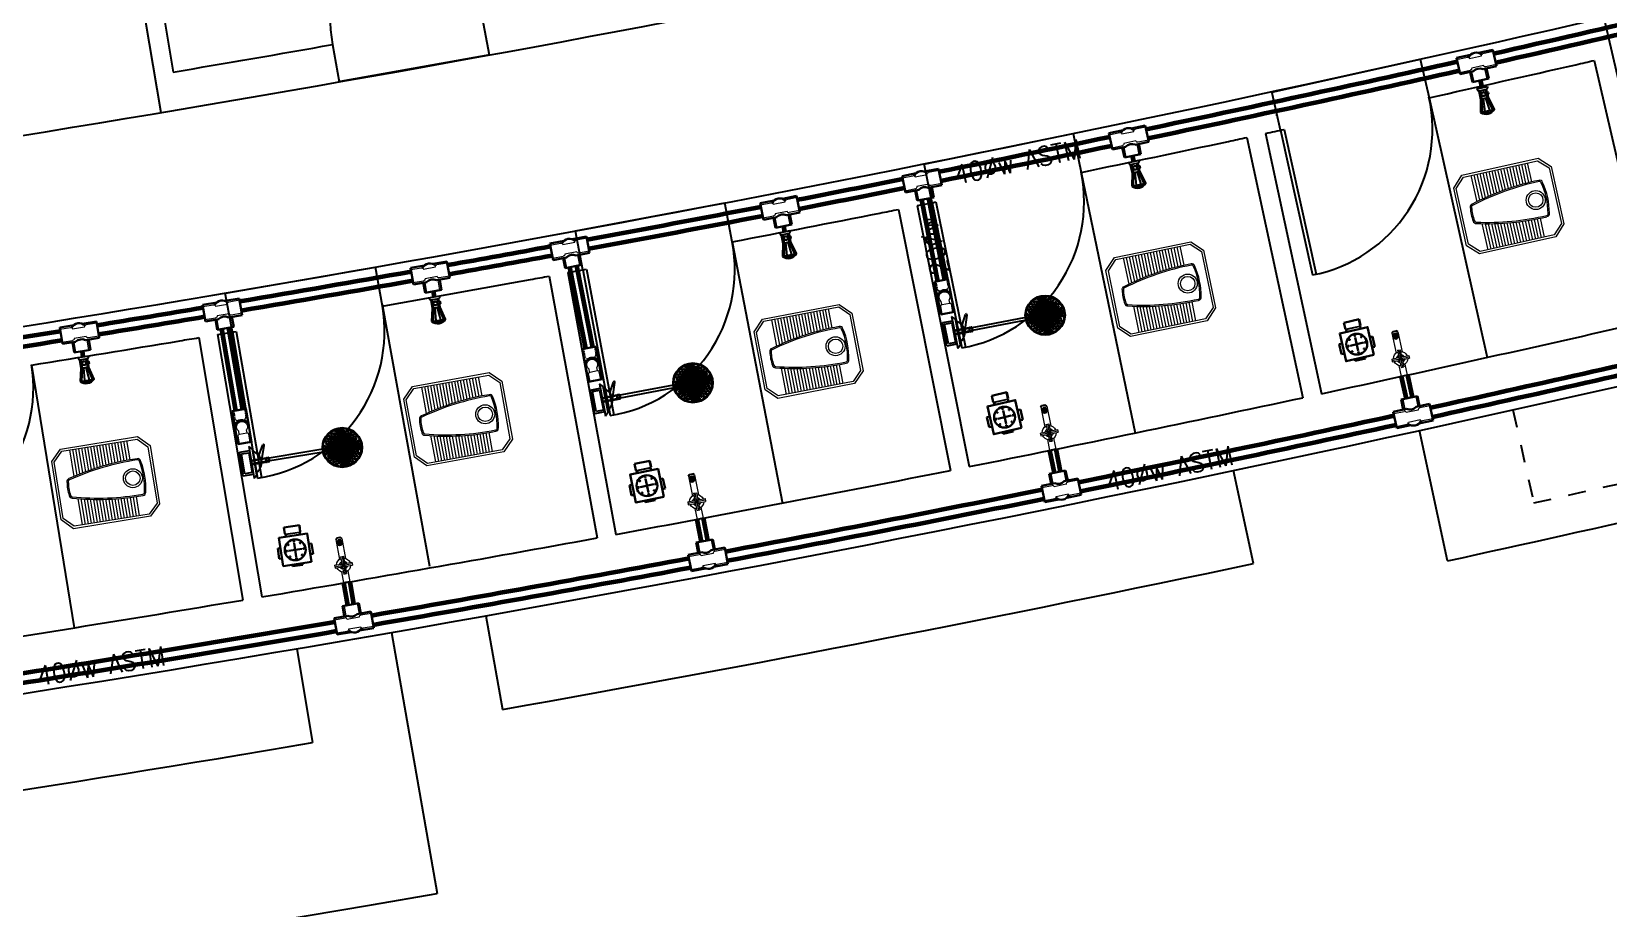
# Model space of a CAD drawing. Header units: metres. Extents: x 159409 to 239023, y 50504 to 95165.
# Drawn here: x 177814 to 178643, y 78140 to 78601 of the extents above; entities that cross this region are included whole.
import ezdxf

# ---------------------------------------------------------------- set-up
doc = ezdxf.new("R2010")
doc.units = ezdxf.units.M
doc.header["$MEASUREMENT"] = 0
for name, pattern in [('CONTINU', [0]), ('DASHED', [0.1875, 0.125, -0.0625]), ('HIDDEN', [0.125, 0.0625, -0.0625])]:
    doc.linetypes.add(name, pattern=pattern)
for name, color, linetype, lineweight in [('cad-block.com', 7, 'Continuous', 5), ('RJ- ANGLEValve', 1, 'Continuous', 25), ('RJ- D - TEXT', 7, 'Continuous', 20), ('RJ- DRA- FLOOR TRAP', 8, 'Continuous', 30), ('RJ- DRA-WASTE PIPE', 130, 'Continuous', 30), ('RJ- WS- COLD WATER', 152, 'Continuous', 30), ('WS SLD RSHR', 121, 'Continuous', 25)]:
    doc.layers.add(name, color=color, linetype=linetype, lineweight=lineweight)
doc.styles.add('RJ', font='romans.shx')

# ---------------------------------------------------------------- blocks, each defined once
blk = doc.blocks.new('A$C48064110')
at = {"lineweight": 5}
for p, q in [((0, 0.467), (0.057, 0.524)), ((0.012, 0.462), (0.062, 0.512)), ((0.057, 0.524), (0.367, 0.524)), ((0.062, 0.512), (0.362, 0.512)), ((0.362, 0.512), (0.412, 0.462)), ((0.367, 0.524), (0.424, 0.467)), ((0, 0.057), (0, 0.467)), ((0.012, 0.062), (0.012, 0.462)), ((0.412, 0.462), (0.412, 0.062)), ((0.424, 0.467), (0.424, 0.057)), ((0.114, 0.4081), (0.012, 0.4081)), ((0.1143, 0.3921), (0.012, 0.3921)), ((0.1148, 0.3761), (0.012, 0.3761)), ((0.1155, 0.3601), (0.012, 0.3601)), ((0.1163, 0.3441), (0.012, 0.3441)), ((0.3077, 0.3441), (0.412, 0.3441)), ((0.3085, 0.3601), (0.412, 0.3601)), ((0.3092, 0.3761), (0.412, 0.3761)), ((0.3097, 0.3921), (0.412, 0.3921)), ((0.31, 0.4081), (0.412, 0.4081)), ((0.1174, 0.3281), (0.012, 0.3281)), ((0.1186, 0.3121), (0.012, 0.3121)), ((0.1201, 0.2961), (0.012, 0.2961)), ((0.1217, 0.2801), (0.012, 0.2801)), ((0.1236, 0.2641), (0.012, 0.2641)), ((0.3004, 0.2641), (0.412, 0.2641)), ((0.3023, 0.2801), (0.412, 0.2801)), ((0.3039, 0.2961), (0.412, 0.2961)), ((0.3054, 0.3121), (0.412, 0.3121)), ((0.3066, 0.3281), (0.412, 0.3281)), ((0.1256, 0.2481), (0.012, 0.2481)), ((0.1278, 0.2321), (0.012, 0.2321)), ((0.1302, 0.2161), (0.012, 0.2161)), ((0.1329, 0.2001), (0.012, 0.2001)), ((0.1357, 0.1841), (0.012, 0.1841)), ((0.1387, 0.1681), (0.012, 0.1681)), ((0.2853, 0.1681), (0.412, 0.1681)), ((0.2883, 0.1841), (0.412, 0.1841)), ((0.2911, 0.2001), (0.412, 0.2001)), ((0.2938, 0.2161), (0.412, 0.2161)), ((0.2962, 0.2321), (0.412, 0.2321)), ((0.2984, 0.2481), (0.412, 0.2481)), ((0.1419, 0.1521), (0.012, 0.1521)), ((0.1454, 0.1361), (0.012, 0.1361)), ((0.149, 0.1201), (0.012, 0.1201)), ((0.1529, 0.1041), (0.012, 0.1041)), ((0.2711, 0.1041), (0.412, 0.1041)), ((0.275, 0.1201), (0.412, 0.1201)), ((0.2786, 0.1361), (0.412, 0.1361)), ((0.2821, 0.1521), (0.412, 0.1521)), ((0.057, 0), (0, 0.057)), ((0.062, 0.012), (0.012, 0.062)), ((0.367, 0), (0.057, 0)), ((0.362, 0.012), (0.062, 0.012)), ((0.412, 0.062), (0.362, 0.012)), ((0.424, 0.057), (0.367, 0))]:
    blk.add_line(p, q, dxfattribs=at)
for radius in [0.05, 0.038]:
    blk.add_circle((0.212, 0.407), radius, dxfattribs=at)
for centre, radius, start, end in [((1.4487, 0.4241), 1.3348, 179.09576, 195.15427), ((0.129, 0.447), 0.015, 90, 187.12502), ((1.4487, 0.4241), 1.3278, 179.07126, 195.17877), ((0.129, 0.447), 0.008, 85.29384, 190.10273), ((0.212, 0.0904), 0.3808, 77.40909, 102.59091), ((0.212, 0.0904), 0.3738, 77.27249, 102.72751), ((-1.0247, 0.4241), 1.3278, 344.82123, 0.92874), ((-1.0247, 0.4241), 1.3348, 344.84573, 0.90424), ((0.295, 0.447), 0.008, 349.89727, 94.70616), ((0.295, 0.447), 0.015, 352.87498, 90), ((0.1752, 0.077), 0.015, 187.12502, 270), ((0.1752, 0.077), 0.008, 184.14731, 273.21794), ((0.212, 0.3047), 0.2454, 261.38596, 278.61404), ((0.212, 0.3047), 0.2384, 261.24025, 278.75975), ((0.2488, 0.077), 0.008, 266.78206, 355.85269), ((0.2488, 0.077), 0.015, 270, 352.87498)]:
    blk.add_arc(centre, radius, start, end, dxfattribs=at)
blk = doc.blocks.new('Floor trap-3')
at = {"layer": 'RJ- DRA- FLOOR TRAP', "color": 8, "lineweight": 0}
for p, q in [((-3.75, 9.09), (-3.75, 12.5)), ((-3.75, 9.09), (3.75, 9.09)), ((-3.75, 9.09), (-3.41, 8.75)), ((-3.41, 8.75), (3.41, 8.75)), ((-3.41, 8.75), (-3.41, 7.5)), ((3.75, 9.09), (3.41, 8.75)), ((3.41, 8.75), (3.41, 7.5)), ((3.75, 9.09), (3.75, 12.5)), ((-7.5, 1.83), (-9, 1.83)), ((7.5, 1.83), (9, 1.83)), ((-7.5, -3.17), (-9, -3.17)), ((-2.5, -7.5), (-2.5, -8.32)), ((2.5, -7.5), (2.5, -8.32)), ((7.5, -3.17), (9, -3.17))]:
    blk.add_line(p, q, dxfattribs=at)
at = {"layer": 'RJ- DRA- FLOOR TRAP', "color": 11, "lineweight": 30}
for p, q in [((-3.64, 0), (3.64, 0)), ((0, 3.64), (0, -3.64))]:
    blk.add_line(p, q, dxfattribs=at)
at = {"layer": 'RJ- DRA- FLOOR TRAP', "color": 126, "lineweight": 30}
blk.add_lwpolyline([(7.5, -7.5), (7.5, 7.5), (-7.5, 7.5), (-7.5, -7.5)], close=True, dxfattribs=at)
blk.add_circle((0, 0), 5.5, dxfattribs=at)
at = {"layer": 'RJ- DRA- FLOOR TRAP', "lineweight": 30, "extrusion": (0, 0, -1)}
for centre, major_axis, start_param, end_param in [((-4.55, 0), (-0.165, 0.165), 3.141593, 9.424778), ((-3.22, 3.22), (0.165, 0.165), 4.712389, 10.995574), ((0, 4.55), (-0.165, 0.165), 3.141593, 9.424778), ((3.22, 3.22), (-0.165, 0.165), 3.141593, 9.424778), ((4.55, 0), (0.165, 0.165), 4.712389, 10.995574)]:
    blk.add_ellipse(centre, major_axis=major_axis, ratio=1, start_param=start_param, end_param=end_param, dxfattribs=at)
at = {"layer": 'RJ- DRA- FLOOR TRAP', "lineweight": 30}
for centre, major_axis, start_param, end_param in [((-3.22, -3.22), (0.165, -0.165), 4.712389, 10.995574), ((0, -4.55), (-0.165, -0.165), 3.141593, 9.424778), ((3.22, -3.22), (-0.165, -0.165), 3.141593, 9.424778)]:
    blk.add_ellipse(centre, major_axis=major_axis, ratio=1, start_param=start_param, end_param=end_param, dxfattribs=at)
at = {"layer": 'RJ- DRA-WASTE PIPE', "lineweight": 30}
for p, q in [((-4.09, 9.09), (-4.09, 12.5)), ((-4.09, 12.5), (4.09, 12.5)), ((-4.09, 9.09), (-3.75, 8.75)), ((-3.75, 8.75), (-3.75, 7.5)), ((4.09, 9.09), (3.75, 8.75)), ((3.75, 8.75), (3.75, 7.5)), ((4.09, 9.09), (4.09, 12.5)), ((-7.5, 2.05), (-9, 2.05)), ((-9, -3.4), (-9, 2.05)), ((7.5, 2.05), (9, 2.05)), ((9, -3.4), (9, 2.05)), ((-7.5, -3.4), (-9, -3.4)), ((-2.73, -7.5), (-2.73, -8.32)), ((2.73, -7.5), (2.73, -8.32)), ((7.5, -3.4), (9, -3.4)), ((-2.73, -8.32), (2.73, -8.32))]:
    blk.add_line(p, q, dxfattribs=at)
blk = doc.blocks.new('A$C12DB153C')
at = {"linetype": 'Continuous', "ltscale": 10}
for p, q in [((-2.78, 0.53), (-0.73, 0.53)), ((-2.78, -1.99), (-2.78, 0.53)), ((1.26, 2.08), (-1.26, 2.08)), ((-1.26, 2.08), (-1.26, 0.53)), ((0.73, 0.53), (2.8, 0.53)), ((1.26, 2.08), (1.26, 0.53)), ((2.8, -1.99), (2.8, 0.53)), ((-2.78, -1.99), (-0.62, -1.99)), ((0.62, -1.99), (2.8, -1.99))]:
    blk.add_line(p, q, dxfattribs=at)
at = {"color": 8, "linetype": 'Continuous', "lineweight": 0}
for p, q in [((-2.78, 0.26), (-1.19, 0.26)), ((-1, 2.08), (-1, 0.53)), ((0.93, 0), (-0.9, 0)), ((1, 2.08), (1, 0.53)), ((2.8, 0.26), (1.22, 0.26)), ((-2.78, -1.73), (-1.19, -1.73)), ((-0.9, -1.47), (0.93, -1.47)), ((2.8, -1.73), (1.22, -1.73))]:
    blk.add_line(p, q, dxfattribs=at)
for centre, start, end in [((-1.19, -0.03), 5.7392, 90), ((1.22, -0.03), 90, 174.2608), ((-1.19, -1.44), 270, 354.2608), ((1.22, -1.44), 185.7392, 270)]:
    blk.add_arc(centre, 0.293, start, end, dxfattribs=at)
at = {"linetype": 'Continuous', "ltscale": 10, "extrusion": (0, 0, -1)}
for centre, start_param, end_param in [((0, 1.55), 3.309118, 4.544863), ((0, -0.9), 2.9928, 4.847677)]:
    blk.add_ellipse(centre, major_axis=(-0.891, 0.891), ratio=1, start_param=start_param, end_param=end_param, dxfattribs=at)
blk = doc.blocks.new('A$C3F2B028C')
at = {"color": 34, "linetype": 'Continuous'}
for points in [[(0, -8), (0, 8)], [(8.1, 5.6), (3.9, 5.6), (3.9, -6.1), (16.2, -6.1), (16.2, 5.6), (11, 5.6)], [(8.1, 3.7), (3.9, 3.7)], [(8.1, 2.5), (8.1, 6.8), (11, 6.8), (11, 2.5)], [(34.5, 7.7), (16.2, 3.7), (11, 3.7)], [(34.5, 3.5), (16.2, 1.7)], [(34.5, -7.7), (16.2, -3.7), (3.9, -3.7)], [(34.5, -3.5), (16.2, -1.7)]]:
    blk.add_lwpolyline(points, dxfattribs=at)
for points in [[(3.9, 5.6, 0.303122), (0, 8)], [(34.5, -10.3, 0.446482), (34.5, 10.3)], [(34.5, -8, 0.372706), (34.5, 8)], [(34.5, -3.4, 0.176556), (34.5, 3.4)], [(0, -8, 0.170448), (3.9, -6.1)]]:
    blk.add_lwpolyline(points, format="xyb", dxfattribs=at)
blk.add_lwpolyline([(34.5, -10.3), (34.5, 10.3), (16.2, 5.7), (16.2, -6.1)], close=True, dxfattribs=at)
for radius in [3.07, 2.68]:
    blk.add_circle((9.5, -0.3), radius, dxfattribs=at)
blk = doc.blocks.new('11')
at = {"layer": 'cad-block.com', "color": 193, "linetype": 'CONTINU'}
for points in [[(2881.4, 12621.8, 0.299875), (2858.2, 12598.7)], [(2881.4, 12608.6, 0.21619), (2871.4, 12598.7)], [(2881.4, 12603.4, 0.138814), (2876.7, 12598.7)], [(2881.4, 12603, 0.131669), (2877, 12598.7)], [(2916.6, 12598.7, 0.299858), (2893.4, 12621.8)], [(2903.4, 12598.7, 0.216158), (2893.4, 12608.6)], [(2898.1, 12598.7, 0.13877), (2893.4, 12603.4)], [(2897.8, 12598.7, 0.131627), (2893.4, 12603)], [(2858.2, 12586.7, 0.299878), (2881.4, 12563.5)], [(2871.4, 12586.7, 0.216195), (2881.4, 12576.7)], [(2876.7, 12586.7, 0.138819), (2881.4, 12581.9)], [(2877, 12586.7, 0.131679), (2881.4, 12582.3)], [(2879.4, 12598.7, 0.414466), (2881.4, 12600.7)], [(2881.4, 12584.7, 0.414465), (2879.4, 12586.7)], [(2893.4, 12600.7, 0.41557), (2895.4, 12598.7)], [(2895.4, 12586.7, 0.414476), (2893.4, 12584.7)], [(2893.4, 12582.3, 0.131637), (2897.8, 12586.7)], [(2893.4, 12581.9, 0.138776), (2898.1, 12586.7)], [(2893.4, 12576.7, 0.216162), (2903.4, 12586.7)], [(2893.4, 12563.5, 0.299861), (2916.6, 12586.7)]]:
    blk.add_lwpolyline(points, format="xyb", dxfattribs=at)
for points in [[(2881.4, 12600.7), (2881.4, 12629.7)], [(2881.4, 12629.7), (2893.4, 12629.7)], [(2887.4, 12555.7), (2887.4, 12629.7)], [(2893.4, 12600.7), (2893.4, 12629.7)], [(2850.4, 12586.7), (2850.4, 12598.7)], [(2850.4, 12598.7), (2879.4, 12598.7)], [(2850.4, 12592.7), (2924.4, 12592.7)], [(2850.4, 12586.7), (2879.4, 12586.7)], [(2879.4, 12598.7), (2887.4, 12592.7)], [(2887.4, 12592.7), (2879.4, 12586.7)], [(2881.4, 12584.7), (2893.4, 12600.7)], [(2881.4, 12600.7), (2887.4, 12592.7)], [(2881.4, 12555.7), (2881.4, 12584.7)], [(2881.4, 12555.7), (2893.4, 12555.7)], [(2887.4, 12592.7), (2895.4, 12598.7)], [(2895.4, 12586.7), (2887.4, 12592.7)], [(2887.4, 12592.7), (2893.4, 12584.7)], [(2893.4, 12555.7), (2893.4, 12584.7)], [(2895.4, 12598.7), (2924.4, 12598.7)], [(2895.4, 12586.7), (2924.4, 12586.7)], [(2924.4, 12586.7), (2924.4, 12598.7)]]:
    blk.add_lwpolyline(points, dxfattribs=at)
blk = doc.blocks.new('A$C09B008CF')
at = {"ltscale": 10}
h = blk.add_hatch(dxfattribs=at)
h.set_pattern_fill('ANSI31', color=193)
h.set_pattern_definition([(45, (-199988.31619, -111860.95241), (-0.08838834765, 0.08838834765), [])])
edge = h.paths.add_edge_path()
edge.add_arc((9.3, 5.3), 1.57, 0, 360)
at = {"color": 193, "ltscale": 10}
for p, q in [((12.5, 47.9), (6, 47.9)), ((6, 1.5), (7.5, 0)), ((7.5, 0), (11, 0)), ((12.5, 1.5), (11, 0))]:
    blk.add_line(p, q, dxfattribs=at)
for radius in [2.74, 1.57]:
    blk.add_circle((9.3, 5.3), radius, dxfattribs=at)
at = {"layer": 'cad-block.com', "color": 193, "linetype": 'CONTINU'}
for points in [[(6, 36.1), (6, 47.9)], [(12.5, 36.1), (12.5, 47.9)], [(6, 1.5), (6, 22.8)], [(12.5, 1.5), (12.5, 22.8)]]:
    blk.add_lwpolyline(points, dxfattribs=at)
at = {"layer": 'cad-block.com', "color": 193, "linetype": 'CONTINU', "xscale": 0.25, "yscale": 0.25, "zscale": 0.25}
blk.add_blockref('11', (-712.6, -3118.7), dxfattribs=at)
blk = doc.blocks.new('A$C4421056C')
at = {"layer": 'WS SLD RSHR', "color": 3}
for p, q in [((9.31, 15.57), (7.46, 17.13)), ((7.46, 17.13), (8.89, 0)), ((12.4, 11.96), (14.82, 17.36)), ((13.46, 8.4), (15.58, 17.02)), ((10.45, 1.84), (9.31, 15.57)), ((10.45, 1.84), (8.89, 0))]:
    blk.add_line(p, q, dxfattribs=at)
at = {"layer": 'WS SLD RSHR', "color": 63}
for p, q in [((46.44, 11.76), (55.57, 22.55)), ((66.36, 13.42), (55.57, 22.55)), ((8.07, 9.77), (17.04, 10.51)), ((46.13, 12.49), (8.11, 9.31)), ((46.25, 10.99), (8.23, 7.82)), ((16.06, 9.22), (15.99, 10.16)), ((16.14, 8.29), (16.06, 9.22)), ((17.36, 10.28), (17.44, 9.34)), ((17.44, 9.34), (17.52, 8.4)), ((46.58, 10.08), (46.3, 13.44)), ((46.44, 11.76), (57.23, 2.63)), ((66.36, 13.42), (57.23, 2.63)), ((17.24, 8.11), (8.27, 7.37))]:
    blk.add_line(p, q, dxfattribs=at)
at = {"layer": 'WS SLD RSHR', "color": 8}
for p, q in [((2.28, 14.42), (7.65, 14.86)), ((3.33, 1.82), (2.28, 14.42)), ((3.36, 13.5), (7.16, 13.82)), ((4.24, 2.9), (3.36, 13.5)), ((7.16, 13.82), (8.05, 3.22)), ((7.65, 14.86), (8.7, 2.27)), ((8.7, 2.27), (3.33, 1.82)), ((8.05, 3.22), (4.24, 2.9))]:
    blk.add_line(p, q, dxfattribs=at)
at = {"layer": 'WS SLD RSHR', "color": 63}
for centre, radius in [((56.4, 12.59), 10.45), ((56.4, 12.59), 10), ((16.79, 9.28), 0.793), ((16.79, 9.28), 0.693)]:
    blk.add_circle(centre, radius, dxfattribs=at)
at = {"layer": 'WS SLD RSHR', "color": 117}
for centre in [(48.08, 16.4), (49.16, 17.67), (49.46, 16.4), (50.24, 18.95), (50.52, 17.66), (51.32, 20.22), (51.36, 16.26), (51.58, 18.91), (52.39, 18.12), (52.49, 16.95), (52.64, 20.16), (53.52, 18.8), (53.62, 17.63), (53.7, 21.41), (53.71, 16.46), (54.55, 20.65), (54.64, 19.49), (54.74, 18.32), (54.84, 17.15), (55.67, 21.33), (55.77, 20.16), (55.87, 18.99), (55.97, 17.82), (56.06, 16.66), (56.9, 20.85), (56.99, 19.68), (57.09, 18.51), (57.19, 17.34), (57.61, 21.74), (58.22, 19.19), (58.32, 18.02), (58.41, 16.85), (58.86, 20.68), (59.44, 18.71), (59.54, 17.54), (59.64, 16.37), (60.11, 19.62), (60.15, 20.96), (60.76, 17.05), (61.36, 18.56), (61.43, 19.88), (61.99, 16.57), (62.61, 17.5), (62.7, 18.8), (63.87, 16.44), (63.98, 17.72), (47.19, 11.8), (47.34, 13.9), (47.69, 9.8), (48.08, 13.05), (48.18, 11.88), (48.28, 10.71), (48.4, 15.15), (48.94, 8.74), (49.21, 13.73), (49.31, 12.56), (49.4, 11.39), (49.5, 10.22), (50.24, 15.59), (50.33, 14.42), (50.43, 13.25), (50.53, 12.08), (50.63, 10.91), (50.72, 9.74), (50.82, 8.57), (51.46, 15.09), (51.56, 13.93), (51.66, 12.76), (51.75, 11.59), (51.85, 10.42), (51.95, 9.25), (52.05, 8.08), (52.59, 15.78), (52.68, 14.61), (52.78, 13.44), (52.88, 12.28), (52.98, 11.11), (53.07, 9.94), (53.17, 8.77), (53.81, 15.29), (53.91, 14.12), (54.01, 12.95), (54.1, 11.78), (54.2, 10.61), (54.3, 9.45), (54.4, 8.28), (54.94, 15.98), (55.03, 14.81), (55.13, 13.64), (55.23, 12.47), (55.33, 11.3), (55.42, 10.13), (55.52, 8.96), (56.16, 15.49), (56.26, 14.32), (56.36, 13.15), (56.45, 11.98), (56.55, 10.81), (56.65, 9.64), (56.75, 8.47), (57.29, 16.17), (57.38, 15.01), (57.48, 13.84), (57.58, 12.67), (57.68, 11.5), (57.77, 10.33), (57.87, 9.16), (57.97, 7.99), (58.51, 15.68), (58.61, 14.51), (58.71, 13.34), (58.8, 12.18), (58.9, 11.01), (59, 9.84), (59.1, 8.67), (59.73, 15.2), (59.83, 14.03), (59.93, 12.86), (60.03, 11.69), (60.12, 10.53), (60.22, 9.36), (60.32, 8.19), (60.86, 15.88), (60.96, 14.71), (61.06, 13.54), (61.15, 12.37), (61.25, 11.2), (61.35, 10.03), (61.45, 8.86), (62.08, 15.4), (62.18, 14.23), (62.28, 13.06), (62.38, 11.89), (62.47, 10.72), (62.57, 9.55), (63.31, 14.91), (63.34, 8.78), (63.41, 13.74), (63.5, 12.57), (63.6, 11.4), (64.4, 10.03), (64.53, 14.42), (64.63, 13.26), (64.73, 12.09), (64.72, 8.78), (65.12, 15.38), (65.46, 11.28), (65.62, 13.34), (48.83, 7.46), (50.1, 6.38), (50.19, 7.68), (51.38, 5.3), (51.44, 6.62), (52.65, 4.22), (52.69, 5.56), (53.27, 7.6), (53.37, 6.43), (53.94, 4.5), (54.49, 7.11), (54.59, 5.94), (55.2, 3.44), (55.62, 7.8), (55.72, 6.63), (55.81, 5.46), (55.91, 4.29), (56.84, 7.3), (56.94, 6.13), (57.04, 4.97), (57.14, 3.8), (58.07, 6.82), (58.16, 5.65), (58.26, 4.48), (59.11, 3.77), (59.19, 7.5), (59.29, 6.33), (60.17, 5.02), (60.42, 7.02), (61.23, 6.27), (61.49, 4.96), (62.28, 7.52), (62.57, 6.23), (63.64, 7.51)]:
    blk.add_circle(centre, 0.334, dxfattribs=at)
at = {"layer": 'WS SLD RSHR', "color": 3}
for centre, radius, start, end in [((15.26, 17.1), 0.515, 80.55277, 149.66411), ((15.09, 17.17), 0.515, 343.6511, 59.54135), ((7.22, 8.49), 6.24, 300.1215, 69.41652)]:
    blk.add_arc(centre, radius, start, end, dxfattribs=at)
at = {"layer": 'WS SLD RSHR', "color": 63}
for centre, start, end in [((16.23, 10.2), 82.23177, 189.57181), ((17.11, 10.28), 359.96621, 107.30625), ((17.27, 8.36), 262.23177, 9.57181), ((16.39, 8.29), 179.96621, 287.30625)]:
    blk.add_arc(centre, 0.248, start, end, dxfattribs=at)
blk = doc.blocks.new('806-010DN')
at = {"color": 0, "linetype": 'Continuous'}
for p, q in [((51, 21.5), (0, 21.5)), ((51, 21.5), (51, -21.5)), ((51, -21.5), (0, -21.5))]:
    blk.add_line(p, q, dxfattribs=at)
at = {"color": 8, "linetype": 'Continuous', "lineweight": 5}
for p, q in [((21.5, 12.5), (11.5, 12.5)), ((21.5, 12), (21.5, -12)), ((51, 17), (26.5, 17)), ((21.5, -12.5), (11.5, -12.5)), ((51, -17), (26.5, -17))]:
    blk.add_line(p, q, dxfattribs=at)
at = {"color": 0, "linetype": 'Continuous'}
blk.add_arc((0, 0), 21.5, 90, 270, dxfattribs=at)
at = {"color": 8, "linetype": 'Continuous', "lineweight": 5}
for centre, radius, start, end in [((0, 0), 17, 47.3321, 312.6679), ((26.5, 12), 5, 90, 180), ((26.5, -12), 5, 180, 270)]:
    blk.add_arc(centre, radius, start, end, dxfattribs=at)

msp = doc.modelspace()

# ---------------------------------------------------------------- linework, layer by layer
at = {"color": 0, "ltscale": 10}
for p, q in [((177851.913, 78736.912, -4.392), (177882.011, 78558.305, -4.392)), ((177865.291, 78717.704, -4.392), (177888.555, 78579.65, -4.392)), ((178618.414, 78705.058, -4.392), (178676.771, 78451.578, -4.392)), ((178051.019, 78608.197, -4.392), (178054.604, 78588.648, -4.392)), ((177972.273, 78594.082, -4.392), (177975.872, 78574.459, -4.392)), ((178544.151, 78586.434, -4.392), (178548.742, 78566.121, -4.392)), ((178635.616, 78585.766, -4.392), (178667.026, 78449.334, -4.392)), ((178470.595, 78549.006, -4.392), (178466.08, 78569.33, -4.392)), ((178548.742, 78566.124, -4.392), (178579.277, 78429.478, -4.392)), ((178361.588, 78547.247, -4.392), (178365.877, 78526.877, -4.392)), ((178453.033, 78545.231, -4.392), (178482.415, 78408.348, -4.392)), ((178462.81, 78547.329, -4.392), (178492.193, 78410.447, -4.392)), ((178287.488, 78510.906, -4.392), (178283.318, 78531.311, -4.392)), ((178365.897, 78526.781, -4.392), (178394.198, 78389.655, -4.392)), ((178182.466, 78490.263, -4.392), (178178.619, 78510.8, -4.392)), ((178269.869, 78507.409, -4.392), (178297.217, 78370.105, -4.392)), ((178279.676, 78509.362, -4.392), (178307.025, 78372.058, -4.392)), ((178103.835, 78475.53, -4.392), (178099.999, 78496.003, -4.392)), ((178182.466, 78490.263, -4.392), (178208.813, 78352.747, -4.392)), ((177998.509, 78456.504, -4.392), (177994.965, 78477.038, -4.392)), ((178095.999, 78474.115, -4.392), (178105.791, 78475.95, -4.392)), ((178095.999, 78474.115, -4.392), (178121.308, 78336.421, -4.392)), ((178086.163, 78472.307, -4.392), (178111.472, 78334.613, -4.392)), ((177919.674, 78442.899, -4.392), (177915.841, 78463.357, -4.392)), ((177998.321, 78457.535, -4.392), (178023.371, 78319.778, -4.392)), ((177911.818, 78441.597, -4.392), (177921.645, 78443.24, -4.392)), ((177911.818, 78441.597, -4.392), (177935.082, 78303.542, -4.392)), ((177901.958, 78439.935, -4.392), (177925.221, 78301.88, -4.392)), ((177814.071, 78425.479, -4.392), (177836.547, 78287.278, -4.392)), ((178558.457, 78322.48, -4.392), (178543.787, 78391.049, -4.392)), ((178456.502, 78321.041, -4.392), (178446.019, 78370.041, -4.392)), ((178052.955, 78293.605, -4.392), (178061.698, 78244.306, -4.392)), ((178003.242, 78284.846, -4.392), (178027.23, 78147.572, -4.392)), ((177953.474, 78276.279, -4.392), (177961.862, 78226.941, -4.392))]:
    msp.add_line(p, q, dxfattribs=at)
at = {"color": 42, "ltscale": 8}
for p, q in [((178055.03, 78588.725, -4.392), (177976.283, 78574.619, -4.392)), ((178466.128, 78569.101, -4.392), (178544.224, 78586.45, -4.392)), ((178470.595, 78549.005, -4.392), (178472.547, 78549.439, -4.392)), ((178470.595, 78549.005, -4.392), (178487.505, 78472.887, -4.392)), ((178472.547, 78549.439, -4.392), (178489.463, 78473.296, -4.392)), ((178283.208, 78531.229, -4.392), (178361.588, 78547.247, -4.392)), ((178099.987, 78496.068, -4.392), (178178.619, 78510.8, -4.392)), ((178287.488, 78510.905, -4.392), (178289.447, 78511.306, -4.392)), ((178287.488, 78510.905, -4.392), (178303.101, 78434.51, -4.392)), ((178289.447, 78511.306, -4.392), (178305.066, 78434.886, -4.392)), ((177916.101, 78463.382, -4.392), (177994.936, 78476.987, -4.392)), ((178103.835, 78475.53, -4.392), (178105.8, 78475.899, -4.392)), ((178103.835, 78475.53, -4.392), (178118.194, 78398.89, -4.392)), ((178105.8, 78475.899, -4.392), (178120.164, 78399.233, -4.392)), ((177919.674, 78442.899, -4.392), (177921.645, 78443.24, -4.392)), ((177919.674, 78442.899, -4.392), (177932.934, 78366.061, -4.392)), ((177921.645, 78443.24, -4.392), (177934.909, 78366.376, -4.392))]:
    msp.add_line(p, q, dxfattribs=at)
at = {"color": 0, "linetype": 'HIDDEN', "ltscale": 150}
msp.add_line((178592.879, 78401.901, -4.392), (178603.784, 78352.993, -4.392), dxfattribs=at)
at = {"color": 0, "ltscale": 10}
for centre, radius, start, end in [((175812.524, 90864.003, -4.392), 12478.5, 274.4675875, 282.99453), ((175808.942, 90884.435, -4.392), 12598.5, 274.4758649, 282.9892729), ((175811.745, 90873.972, -4.392), 12468.5, 279.5881351, 279.9788476), ((175811.745, 90873.972, -4.392), 12608.5, 282.5373246, 282.8966055), ((175811.745, 90873.972, -4.392), 12608.5, 282.8966055, 282.9420667), ((175811.745, 90873.972, -4.392), 12608.5, 282.1376016, 282.1828781), ((175811.745, 90873.972, -4.392), 12608.5, 281.6874172, 282.0466983), ((175811.745, 90873.972, -4.392), 12608.5, 282.0466983, 282.0921594), ((175812.461, 90863.998, -4.392), 12768.5, 274.1093344, 284.7633598), ((175811.745, 90873.972, -4.392), 12608.5, 281.1967913, 281.2422522), ((175811.745, 90873.972, -4.392), 12608.5, 281.2876944, 281.3238819), ((175795.406, 90961.816, -4.392), 12697.85, 280.8353928, 281.1921463), ((175811.745, 90873.972, -4.392), 12608.5, 279.9876026, 280.3468841), ((175811.745, 90873.972, -4.392), 12608.5, 280.3468841, 280.392345), ((175811.745, 90873.972, -4.392), 12748.5, 282.1373521, 282.9423162), ((175799.569, 90952.292, -4.392), 12687.76, 279.1358163, 279.4928532), ((175811.745, 90873.972, -4.392), 12608.5, 279.4969769, 279.5424378), ((175811.823, 90873.972, -4.392), 12848.5, 282.343422, 284.5749974), ((175811.745, 90873.972, -4.392), 12748.5, 281.2874449, 282.092409), ((175811.745, 90873.972, -4.392), 12748.5, 280.4375377, 281.2425017), ((175811.745, 90873.972, -4.392), 12748.5, 279.5876305, 280.3925945), ((175811.823, 90873.972, -4.392), 12828.5, 280.1008293, 281.897209), ((175811.745, 90873.972, -4.392), 12748.5, 278.7377233, 279.5426873), ((175811.745, 90873.972, -4.392), 12828.5, 277.8533767, 279.6485813), ((175811.784, 90825.454, -4.392), 12870, 260.0864775, 279.9122874)]:
    msp.add_arc(centre, radius, start, end, dxfattribs=at)
at = {"color": 42, "ltscale": 8}
for centre, start, end in [((178049.092, 78607.847, -4.392), 98.686141, 190.155425), ((178472.547, 78549.439, -4.392), 281.055753, 12.525037), ((178289.447, 78511.306, -4.392), 280.08141, 11.550694), ((178105.8, 78475.899, -4.392), 279.142518, 10.611802), ((177921.645, 78443.24, -4.392), 278.321733, 9.791016), ((177737.022, 78413.335, -4.392), 277.611267, 9.08055)]:
    msp.add_arc(centre, 78, start, end, dxfattribs=at)
at = {"color": 0, "linetype": 'HIDDEN', "ltscale": 150}
msp.add_arc((175811.745, 90873.972, -4.392), 12828.5, 282.5706633, 284.3518467, dxfattribs=at)
at = {"layer": 'RJ- WS- COLD WATER', "lineweight": 60}
for p, q in [((178290.557, 78469.688, -4.392), (178282.122, 78512.495, -4.392)), ((178294.28, 78470.42, -4.392), (178285.844, 78513.228, -4.392)), ((178105.406, 78434.147, -4.392), (178096.971, 78476.954, -4.392)), ((178109.129, 78434.879, -4.392), (178100.693, 78477.687, -4.392)), ((177921.484, 78401.49, -4.392), (177914.081, 78444.487, -4.392)), ((177925.224, 78402.133, -4.392), (177917.82, 78445.131, -4.392)), ((178534.141, 78419.546, -4.392), (178536.657, 78407.889, -4.392)), ((178537.36, 78420.244, -4.392), (178539.875, 78408.587, -4.392)), ((178349.285, 78380.563, -4.392), (178351.687, 78368.882, -4.392)), ((178352.51, 78381.229, -4.392), (178354.912, 78369.549, -4.392)), ((178163.892, 78344.298, -4.392), (178166.17, 78332.592, -4.392)), ((178167.124, 78344.93, -4.392), (178169.402, 78333.225, -4.392)), ((177978.1, 78310.877, -4.392), (177980.174, 78299.133, -4.392)), ((177981.342, 78311.453, -4.392), (177983.416, 78299.71, -4.392))]:
    msp.add_line(p, q, dxfattribs=at)
at = {"layer": 'RJ- WS- COLD WATER', "linetype": 'Continuous', "lineweight": 30, "ltscale": 10}
for p, q in [((178295.831, 78470.725, -4.392), (178288.711, 78469.325, -4.392)), ((178288.711, 78469.325, -4.392), (178290.431, 78460.578, -4.392)), ((178295.831, 78470.725, -4.392), (178297.527, 78462.102, -4.392)), ((178110.68, 78435.184, -4.392), (178103.56, 78433.784, -4.392)), ((178103.56, 78433.784, -4.392), (178105.28, 78425.037, -4.392)), ((178110.68, 78435.184, -4.392), (178112.376, 78426.561, -4.392)), ((177926.781, 78402.4, -4.392), (177919.63, 78401.172, -4.392)), ((177919.63, 78401.172, -4.392), (177921.139, 78392.386, -4.392)), ((177926.781, 78402.4, -4.392), (177928.269, 78393.738, -4.392))]:
    msp.add_line(p, q, dxfattribs=at)
at = {"layer": 'RJ- WS- COLD WATER', "color": 8, "linetype": 'DASHED', "lineweight": 0, "ltscale": 5}
for p, q in [((178289.456, 78469.472, -4.392), (178290.254, 78465.415, -4.392)), ((178295.086, 78470.579, -4.392), (178295.884, 78466.522, -4.392)), ((178295.301, 78465.552, -4.392), (178295.495, 78464.566, -4.392)), ((178291.161, 78464.738, -4.392), (178291.352, 78463.768, -4.392)), ((178104.305, 78433.931, -4.392), (178105.103, 78429.874, -4.392)), ((178109.935, 78435.038, -4.392), (178110.733, 78430.981, -4.392)), ((178106.01, 78429.197, -4.392), (178106.201, 78428.227, -4.392)), ((178110.149, 78430.011, -4.392), (178110.343, 78429.025, -4.392)), ((177920.378, 78401.3, -4.392), (177921.078, 78397.226, -4.392)), ((177926.033, 78402.272, -4.392), (177926.733, 78398.197, -4.392)), ((177921.969, 78396.527, -4.392), (177922.136, 78395.552, -4.392)), ((177926.126, 78397.241, -4.392), (177926.297, 78396.251, -4.392))]:
    msp.add_line(p, q, dxfattribs=at)
at = {"layer": 'RJ- WS- COLD WATER', "lineweight": 60, "elevation": -4.392}
for points in [[(178576.732, 78571.468), (178575.844, 78575.321)], [(178393.567, 78532.641), (178392.94, 78535.604)], [(178210.09, 78495.674), (178209.497, 78498.595)], [(178025.859, 78461.374), (178025.335, 78464.308)], [(177841.263, 78429.917), (177840.781, 78432.859)]]:
    msp.add_lwpolyline(points, dxfattribs=at)
at = {"layer": 'RJ- WS- COLD WATER', "linetype": 'Continuous', "ltscale": 10, "elevation": -4.392}
for points in [[(178575.844, 78575.321), (178576.098, 78574.197)], [(178392.94, 78535.604), (178393.179, 78534.477)], [(178209.497, 78498.595), (178210.09, 78495.674)], [(178025.335, 78464.308), (178025.859, 78461.374)], [(177840.781, 78432.859), (177841.263, 78429.917)]]:
    msp.add_lwpolyline(points, dxfattribs=at)
at = {"layer": 'RJ- WS- COLD WATER', "lineweight": 60}
for centre, radius, start, end in [((175809.837, 90878.996, -4.392), 12598.5, 282.7146113, 283.5632016), ((175810.646, 90874.189, -4.392), 12598.5, 282.7158531, 283.5651498), ((175809.837, 90878.996, -4.392), 12598.5, 281.8641936, 282.6257828), ((175810.646, 90874.189, -4.392), 12598.5, 281.8651217, 282.6270246), ((176786.452, 90468.141, -4.392), 12028.5, 278.0367336, 278.0405918), ((176796.604, 90469.572, -4.392), 12028.5, 277.9909451, 277.991758), ((175809.837, 90878.996, -4.392), 12598.5, 281.3590501, 281.775365), ((175810.646, 90874.189, -4.392), 12598.5, 281.3596688, 281.7762931), ((175809.837, 90878.996, -4.392), 12598.5, 281.0135789, 281.2702213), ((175810.646, 90874.189, -4.392), 12598.5, 281.014322, 281.27084), ((175809.837, 90878.996, -4.392), 12598.5, 280.5016382, 280.9247471), ((175810.646, 90874.189, -4.392), 12598.5, 280.5022569, 280.9254902), ((175809.837, 90878.996, -4.392), 12598.5, 280.1629471, 280.4128034), ((175810.646, 90874.189, -4.392), 12598.5, 280.1631729, 280.4134221), ((175809.837, 90878.996, -4.392), 12598.5, 279.6582632, 280.0741187), ((175810.646, 90874.189, -4.392), 12598.5, 279.6583484, 280.0743445), ((175809.837, 90878.996, -4.392), 12598.5, 279.3123373, 279.5694345), ((175810.646, 90874.189, -4.392), 12598.5, 279.31224, 279.5695197), ((175809.837, 90878.996, -4.392), 12598.5, 278.8080065, 279.2235089), ((175810.646, 90874.189, -4.392), 12598.5, 278.8077677, 279.2234116), ((175811.664, 90874.656, -4.392), 12768.5, 282.3814642, 283.1238766), ((175812.053, 90869.674, -4.392), 12768.5, 282.3844734, 283.1272844), ((175811.664, 90874.656, -4.392), 12768.5, 281.5328701, 282.2938211), ((175812.053, 90869.674, -4.392), 12768.5, 281.5356632, 282.2968303), ((175811.664, 90874.656, -4.392), 12768.5, 280.6842733, 281.4452241), ((175812.053, 90869.674, -4.392), 12768.5, 280.6868311, 281.4480172), ((175811.664, 90874.656, -4.392), 12768.5, 279.835676, 280.5966257), ((175812.053, 90869.674, -4.392), 12768.5, 279.837845, 280.5991836), ((175811.664, 90874.656, -4.392), 12768.5, 278.9870735, 279.7480296), ((175812.053, 90869.674, -4.392), 12768.5, 278.9887837, 279.7501986)]:
    msp.add_arc(centre, radius, start, end, dxfattribs=at)
at = {"layer": 'RJ- WS- COLD WATER', "color": 8, "linetype": 'DASHED', "lineweight": 0, "ltscale": 0.5}
for centre, start, end in [((178291.082, 78465.578, -4.392), 191.126358, 275.387188), ((178295.056, 78466.359, -4.392), 286.865528, 11.126358), ((178105.931, 78430.037, -4.392), 191.126358, 275.387188), ((178109.905, 78430.818, -4.392), 286.865528, 11.126358), ((177921.91, 78397.369, -4.392), 189.747471, 274.008301), ((177925.901, 78398.054, -4.392), 285.486642, 9.747471)]:
    msp.add_arc(centre, 0.844, start, end, dxfattribs=at)

# ---------------------------------------------------------------- block references
at = {"color": 7}
for p, xscale, yscale, zscale, rotation in [((178560.507, 78524.1, -4.392), 99.99999999999996, 99.99999999999996, 99.99999999999996, 282.6050619287273), ((178377.732, 78480.9, -4.392), 99.99999999999997, 99.99999999999997, 99.99999999999997, 281.6700783775317), ((178192.814, 78448.569, -4.392), 99.99999999999991, 99.99999999999991, 99.99999999999991, 280.8541985919119), ((178008.742, 78413.181, -4.392), 99.99999999999993, 99.99999999999993, 99.99999999999993, 280.314683123249), ((177823.756, 78380.363, -4.392), 99.99999999999993, 99.99999999999993, 99.99999999999993, 279.2457617389375)]:
    msp.add_blockref('A$C48064110', p, dxfattribs=dict(at, xscale=xscale, yscale=yscale, zscale=zscale, rotation=rotation))
at = {"color": 6, "ltscale": 10}
for p, rotation in [((178292.165, 78433.278, -4.392), 6.008497447785135), ((178107.014, 78397.737, -4.392), 6.008497447785135), ((177922.216, 78365.052, -4.392), 4.629610883043759)]:
    msp.add_blockref('A$C4421056C', p, dxfattribs=dict(at, rotation=rotation))
at = {"color": 6, "ltscale": 10, "yscale": 0.4999999999999998, "zscale": 0.4999999999999999}
for p, xscale, rotation in [((178526.153, 78442.323, -4.392), -0.4999999999999993, 192.2367427390595), ((178341.519, 78403.417, -4.392), -0.4999999999999994, 191.6798729827322), ((178156.368, 78367.232, -4.392), -0.4999999999999994, 191.0744308294856), ((177970.977, 78333.939, -4.392), -0.4999999999999994, 190.075591073772)]:
    msp.add_blockref('A$C09B008CF', p, dxfattribs=dict(at, xscale=xscale, rotation=rotation))
at = {"layer": 'RJ- ANGLEValve', "linetype": 'Continuous', "ltscale": 0.02, "yscale": 0.3633749999623979, "zscale": 0.3633749999999993}
for p, xscale, rotation in [((178576.732, 78571.468, -4.392), 0.3633750001504086, 282.7595681061102), ((178393.584, 78532.644, -4.392), 0.3633750001504086, 281.9479374786042), ((178210.102, 78495.676, -4.392), 0.3633750001504087, 281.4696301334083), ((178025.871, 78461.376, -4.392), 0.3633750001504087, 280.1325581669584), ((177841.275, 78429.92, -4.392), 0.3633750001504088, 279.2976136263201)]:
    msp.add_blockref('A$C3F2B028C', p, dxfattribs=dict(at, xscale=xscale, rotation=rotation))
at = {"layer": 'RJ- DRA- FLOOR TRAP'}
for p, rotation in [((178510.762, 78436.483, -4.392), 12.84422437781796), ((178325.594, 78398.094, -4.392), 12.84422437781796), ((178137.603, 78362.056, -4.392), 11.61991315174404), ((177952.689, 78328.294, -4.392), 8.63884931587509)]:
    msp.add_blockref('Floor trap-3', p, dxfattribs=dict(at, rotation=rotation))
at = {"layer": 'RJ- WS- COLD WATER', "linetype": 'Continuous', "ltscale": 10}
for name, p, xscale, yscale, zscale, rotation in [('A$C12DB153C', (178574.235, 78582.411, -4.392), -3.499233740472021, 3.499233740446656, 3.49923374045335, 192.7595681061102), ('A$C12DB153C', (178391.432, 78542.716, -4.392), -3.499233740472021, 3.499233740446656, 3.49923374045335, 191.9479374786042), ('A$C12DB153C', (178282.63, 78520.005, -4.392), -3.49923374047202, 3.499233740446656, 3.49923374045335, 191.1479883202971), ('A$C12DB153C', (178208.049, 78505.719, -4.392), -3.499233740472021, 3.499233740446656, 3.49923374045335, 191.4696301334084), ('A$C12DB153C', (178097.479, 78484.464, -4.392), -3.49923374047202, 3.499233740446656, 3.49923374045335, 191.1479883202971), ('A$C12DB153C', (178024.053, 78471.464, -4.392), -3.49923374047202, 3.499233740446656, 3.49923374045335, 190.1325581669584), ('806-010DN', (178293.995, 78461.279, -4.392), -0.1681336060908505, 0.1681336064248173, 0.168133606515131, 101.1263579980885), ('A$C12DB153C', (177914.77, 78451.983, -4.392), -3.499233740472019, 3.499233740446656, 3.49923374045335, 189.7691017555557), ('A$C12DB153C', (177839.604, 78440.033, -4.392), -3.499233740472017, 3.499233740446656, 3.49923374045335, 189.2976136263202), ('806-010DN', (178108.844, 78425.738, -4.392), -0.1681336060908505, 0.1681336064248173, 0.168133606515131, 101.1263579980885), ('A$C12DB153C', (178539.871, 78401.145, -4.392), 3.499233740472023, 3.499233740446655, 3.49923374045335, 12.17772842400497), ('806-010DN', (177924.718, 78393.001, -4.392), -0.1681336060908505, 0.1681336064248172, 0.168133606515131, 99.74747143334714), ('A$C12DB153C', (178354.835, 78362.107, -4.392), 3.499233740472023, 3.499233740446655, 3.49923374045335, 11.62085866767762), ('A$C12DB153C', (178169.248, 78325.784, -4.392), 3.499233740472023, 3.499233740446656, 3.49923374045335, 11.01541651443105), ('A$C12DB153C', (177983.132, 78292.273, -4.392), 3.499233740472024, 3.499233740446656, 3.49923374045335, 10.01657675871745)]:
    msp.add_blockref(name, p, dxfattribs=dict(at, xscale=xscale, yscale=yscale, zscale=zscale, rotation=rotation))

# ---------------------------------------------------------------- texts
at = {"layer": 'RJ- D - TEXT', "lineweight": 20, "style": 'RJ', "width": 0.9}
for s, rotation, p in [('40%%Cw ASTM', 12.12885, (178300.306, 78520.43, -4.392)), ('20%%Cw', 104.51987, (178297.154, 78474.287, -4.392)), ('40%%Cw ASTM', 12.12885, (178380.164, 78359.149, -4.392)), ('40%%Cw ASTM', 9.209384, (177817.959, 78256.918, -4.392))]:
    msp.add_text(s, height=10, rotation=rotation, dxfattribs=at).set_placement(p)

doc.saveas('drawing.dxf')
